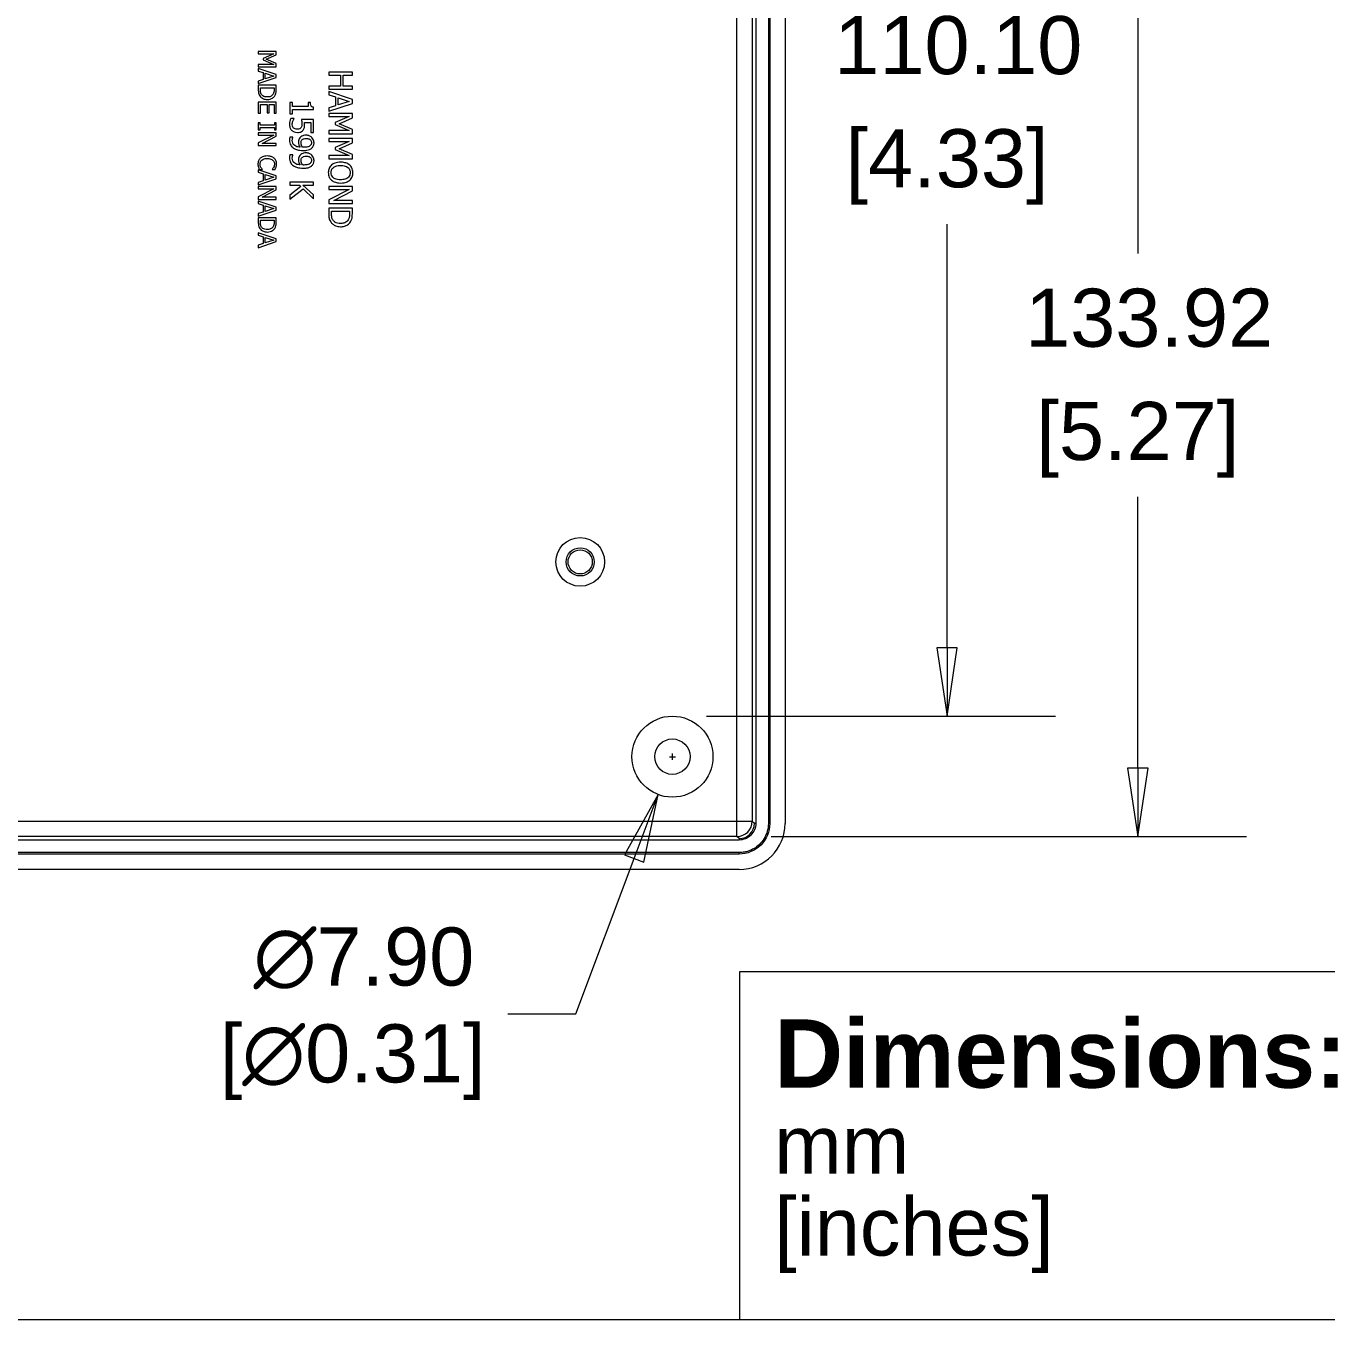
# Model space of a CAD drawing. Header units: millimetres. Extents: x 12 to 919, y 12 to 708.
# Drawn here: x 520.3 to 647.3, y 21.2 to 147.4 of the extents above; entities that cross this region are included whole.
import ezdxf

# ---------------------------------------------------------------- set-up
doc = ezdxf.new("R2010")
doc.units = ezdxf.units.MM
doc.header["$LTSCALE"] = 3.333333
for name, color, linetype, lineweight in [('Dimension (ANSI)', 7, 'Continuous', 9), ('Sketch Geometry (ANSI)', 7, 'Continuous', 9), ('Symbol (ANSI)', 7, 'Continuous', 9), ('Visible (ANSI)', 7, 'Continuous', 9), ('Visible Narrow (ANSI)', 7, 'Continuous', 9)]:
    doc.layers.add(name, color=color, linetype=linetype, lineweight=lineweight)
doc.styles.add('Note Text (ANSI)', font='arial.ttf')
doc.styles.add('Text Style20', font='arial.ttf')
doc.dimstyles.new('Default - mm_inch (ANSI)', dxfattribs={"dimscale": 3.333333, "dimtxt": 1.7, "dimasz": 2, "dimexe": 3.175, "dimexo": 1, "dimgap": 0.8, "dimtad": 0, "dimtih": 1, "dimtoh": 1, "dimrnd": 1e-08, "dimzin": 4, "dimdsep": 46, "dimtxsty": 'Note Text (ANSI)', "dimblk": 'Filled-1', "dimcen": 0.09, "dimdle": 10, "dimclrd": 256, "dimclre": 256, "dimclrt": 256, "dimadec": 1, "dimazin": 0, "dimtfac": 1.176471, "dimtofl": 0, "dimtmove": 0, "dimatfit": 3, "dimfxl": 0, "dimtolj": 1, "dimtzin": 0, "dimlwd": -1, "dimlwe": -1, "dimarcsym": 0})

# ---------------------------------------------------------------- blocks, each defined once
blk = doc.blocks.new('Title Blocks HAMMOND')
at = {"layer": 'Sketch Geometry (ANSI)'}
for p, q in [((173.942, 9.64), (173.942, 19.837)), ((173.942, 19.837), (193.212, 19.837)), ((193.212, 9.64), (173.942, 9.64))]:
    blk.add_line(p, q, dxfattribs=at)
at = {"layer": 'Symbol (ANSI)', "insert": (174.947, 14.723), "char_height": 1.7, "width": 30.72329, "attachment_point": 4, "line_spacing_factor": 0.845197, "style": 'Note Text (ANSI)'}
blk.add_mtext('{\\fArial|b1|i0|c0|p34;\\H1.17647x;Dimensions:\\fArial|b0|i0|c0|p34;\\H0.85x;\\Pmm\\H1.23561x; \\H0.80932x;\\P[inches]\\H1.1281x; }', dxfattribs=at)
at = {"layer": 'Symbol (ANSI)', "style": 'Text Style20'}
blk.add_attdef('<TITLE>_001', (231.526, 16.349), '', height=5, dxfattribs=at)
blk = doc.blocks.new('Borders Default Border')
at = {"layer": 'Sketch Geometry (ANSI)', "flags": 128}
blk.add_lwpolyline([(6.35, 6.35), (6.35, 209.55), (273.05, 209.55), (273.05, 6.35), (6.35, 6.35)], dxfattribs=at)
blk = doc.blocks.new('Filled-1')
at = {"color": 0}
for p, q in [((0, 0), (-1, 0.15)), ((-1, 0.15), (-1, -0.15)), ((-1, 0), (0, 0)), ((-1, -0.15), (0, 0))]:
    blk.add_line(p, q, dxfattribs=at)
at = {"color": 0, "flags": 128}
blk.add_lwpolyline([(-1, -0.15), (0, 0), (-1, 0.15), (-1, -0.15)], dxfattribs=at)
at = {"color": 0}
blk.add_solid([(-1, -0.15), (0, 0), (-1, 0.15), (-1, -0.15)], dxfattribs=at)
blk = doc.blocks.new('*D34')
at = {"layer": 'Defpoints', "color": 0, "transparency": 16777216}
for p in [(589.91, 202.25), (589.7, 68.32), (628.82, 68.32)]:
    blk.add_point(p, dxfattribs=at)
at = {"layer": 'Dimension (ANSI)', "transparency": 16777216}
for p, q in [((593.24, 202.25), (639.41, 202.25)), ((628.82, 195.58), (628.82, 125.19)), ((628.82, 74.99), (628.82, 101.47)), ((593.03, 68.32), (639.41, 68.32))]:
    blk.add_line(p, q, dxfattribs=at)
at = {"layer": 'Dimension (ANSI)', "transparency": 16777216, "xscale": 6.666666666666667, "yscale": 6.666666666666667, "zscale": 6.666666666666667}
for p, rotation in [((628.82, 202.25), 90), ((628.82, 68.32), 270)]:
    blk.add_blockref('Filled-1', p, dxfattribs=dict(at, rotation=rotation))
at = {"layer": 'Dimension (ANSI)', "transparency": 16777216, "attachment_point": 5, "style": 'Note Text (ANSI)'}
for s, insert, char_height in [('\\A1; 133.92', (628.82, 118.89), 5.6667), ('\\A1;[5.27]', (628.82, 107.03), 5.667)]:
    blk.add_mtext(s, dxfattribs=dict(at, insert=insert, char_height=char_height))
blk = doc.blocks.new('*D36')
at = {"layer": 'Defpoints', "color": 0, "transparency": 16777216}
for p in [(583.41, 190.16), (583.41, 80.06), (610.2, 80.06)]:
    blk.add_point(p, dxfattribs=at)
at = {"layer": 'Dimension (ANSI)', "transparency": 16777216}
for p, q in [((586.74, 190.16), (620.78, 190.16)), ((610.2, 183.5), (610.2, 151.78)), ((610.2, 86.73), (610.2, 128.07)), ((586.74, 80.06), (620.78, 80.06))]:
    blk.add_line(p, q, dxfattribs=at)
at = {"layer": 'Dimension (ANSI)', "transparency": 16777216, "xscale": 6.666666666666667, "yscale": 6.666666666666667, "zscale": 6.666666666666667}
for p, rotation in [((610.2, 190.16), 90), ((610.2, 80.06), 270)]:
    blk.add_blockref('Filled-1', p, dxfattribs=dict(at, rotation=rotation))
at = {"layer": 'Dimension (ANSI)', "transparency": 16777216, "attachment_point": 5, "style": 'Note Text (ANSI)'}
for s, insert, char_height in [('\\A1; 110.10', (610.2, 145.48), 5.6667), ('\\A1;[4.33]', (610.2, 133.63), 5.667)]:
    blk.add_mtext(s, dxfattribs=dict(at, insert=insert, char_height=char_height))
blk = doc.blocks.new('*D40')
at = {"layer": 'Defpoints', "color": 0, "transparency": 16777216}
for p in [(584.8, 79.81), (582.02, 72.42)]:
    blk.add_point(p, dxfattribs=at)
at = {"layer": 'Dimension (ANSI)', "transparency": 16777216}
for p, q in [((583.41, 75.81), (583.41, 76.41)), ((583.11, 76.11), (583.71, 76.11)), ((574, 51.04), (579.68, 66.17)), ((567.34, 51.04), (574, 51.04))]:
    blk.add_line(p, q, dxfattribs=at)
at = {"layer": 'Dimension (ANSI)', "transparency": 16777216, "xscale": 6.666666666666667, "yscale": 6.666666666666667, "zscale": 6.666666666666667, "rotation": 69.44267027324868}
blk.add_blockref('Filled-1', (582.02, 72.42), dxfattribs=at)
at = {"layer": 'Dimension (ANSI)', "transparency": 16777216, "insert": (552.21, 51.04), "char_height": 5.667, "attachment_point": 5, "style": 'Note Text (ANSI)'}
blk.add_mtext('\\A1; ∅7.90\\P[∅0.31]', dxfattribs=at)

msp = doc.modelspace()

# ---------------------------------------------------------------- linework, layer by layer
at = {"layer": 'Visible (ANSI)'}
for p, q in [((591.5419, 200.6121), (591.5419, 69.6152)), ((592.7695, 200.6183), (592.7695, 69.609)), ((592.9057, 200.6183), (592.9057, 69.609)), ((594.4088, 200.6183), (594.4088, 69.609)), ((544.7514, 144.8963), (543.0014, 144.8963)), ((543.0014, 144.8963), (543.0014, 144.6793)), ((544.7514, 144.5786), (544.7514, 144.8963)), ((543.0014, 144.6793), (544.5089, 144.6793)), ((544.5089, 143.6285), (543.0014, 143.6285)), ((543.0014, 143.6285), (543.0014, 143.3959)), ((544.5089, 144.6793), (543.4836, 144.2269)), ((543.4836, 144.2269), (543.4836, 144.0851)), ((543.4836, 144.0851), (544.5089, 143.6285)), ((543.7771, 144.1418), (544.7514, 144.5786)), ((544.7514, 143.7192), (543.7771, 144.1418)), ((544.7514, 143.3959), (544.7514, 143.7192)), ((543.0014, 143.3959), (544.7514, 143.3959)), ((544.7514, 142.64), (543.0014, 143.23)), ((543.0014, 143.23), (543.0014, 142.9945)), ((543.0014, 142.9945), (543.4906, 142.8357)), ((543.0014, 141.7636), (544.7514, 142.3535)), ((543.4906, 142.1678), (543.0014, 142.0089)), ((543.4906, 142.8357), (543.4906, 142.1678)), ((543.6892, 142.2316), (543.6892, 142.7719)), ((543.6892, 142.7719), (544.5131, 142.5024)), ((544.5131, 142.5024), (543.6892, 142.2316)), ((544.7514, 142.3535), (544.7514, 142.64)), ((552.1818, 142.8797), (549.8818, 142.8797)), ((549.8818, 142.8797), (549.8818, 142.574)), ((549.8818, 142.574), (551.0076, 142.574)), ((551.0076, 142.574), (551.0076, 141.5153)), ((551.2797, 141.5153), (551.2797, 142.574)), ((551.2797, 142.574), (552.1818, 142.574)), ((552.1818, 142.574), (552.1818, 142.8797)), ((543.0014, 142.0089), (543.0014, 141.7636)), ((544.7514, 141.5977), (543.0014, 141.5977)), ((543.0014, 141.5977), (543.0014, 141.1949)), ((543.2028, 141.1878), (543.2028, 141.3651)), ((543.2028, 141.3651), (544.55, 141.3651)), ((544.55, 141.3651), (544.55, 141.1878)), ((544.7514, 141.1992), (544.7514, 141.5977)), ((551.0076, 141.5153), (549.8818, 141.5153)), ((549.8818, 141.5153), (549.8818, 141.2097)), ((549.8818, 141.2097), (552.1818, 141.2097)), ((552.1818, 140.2162), (549.8818, 140.9916)), ((549.8818, 140.9916), (549.8818, 140.6822)), ((552.1818, 141.5153), (551.2797, 141.5153)), ((552.1818, 141.2097), (552.1818, 141.5153)), ((544.7514, 139.9654), (543.0014, 139.9654)), ((543.0014, 139.9654), (543.0014, 138.8706)), ((543.2084, 138.8706), (543.2084, 139.7328)), ((543.2084, 139.7328), (543.8579, 139.7328)), ((543.8579, 139.7328), (543.8579, 138.9287)), ((544.065, 138.9287), (544.065, 139.7328)), ((544.065, 139.7328), (544.5443, 139.7328)), ((544.5443, 139.7328), (544.5443, 138.8706)), ((544.7514, 138.8706), (544.7514, 139.9654)), ((546.3298, 139.9376), (546.095, 139.9376)), ((546.095, 139.9376), (546.095, 138.8155)), ((546.3298, 139.5201), (546.3298, 139.9376)), ((548.0818, 139.9376), (547.8712, 139.9376)), ((547.8712, 139.9376), (547.8712, 139.5201)), ((549.8818, 140.6822), (550.5249, 140.4734)), ((549.8818, 139.0644), (552.1818, 139.8397)), ((550.5249, 140.4734), (550.5249, 139.5956)), ((550.7858, 139.6794), (550.7858, 140.3896)), ((550.7858, 140.3896), (551.8687, 140.0354)), ((551.8687, 140.0354), (550.7858, 139.6794)), ((552.1818, 139.8397), (552.1818, 140.2162)), ((543.0014, 138.8706), (543.2084, 138.8706)), ((543.8579, 138.9287), (544.065, 138.9287)), ((544.5443, 138.8706), (544.7514, 138.8706)), ((546.095, 138.8155), (546.3298, 138.8155)), ((546.5031, 138.3682), (546.177, 138.3682)), ((547.8712, 139.5201), (546.3298, 139.5201)), ((546.3298, 138.8155), (546.3298, 139.2237)), ((546.3298, 139.2237), (548.4024, 139.2237)), ((546.5031, 138.3458), (546.5031, 138.3682)), ((548.4024, 139.2237), (548.4024, 139.4623)), ((550.5249, 139.5956), (549.8818, 139.3868)), ((549.8818, 139.3868), (549.8818, 139.0644)), ((552.1818, 138.8463), (549.8818, 138.8463)), ((549.8818, 138.8463), (549.8818, 138.5611)), ((549.8818, 138.5611), (551.8631, 138.5611)), ((551.8631, 138.5611), (550.5156, 137.9665)), ((550.9014, 137.8547), (552.1818, 138.4288)), ((552.1818, 138.4288), (552.1818, 138.8463)), ((543.1801, 137.9317), (543.0014, 137.9317)), ((543.0014, 137.9317), (543.0014, 137.2539)), ((543.0014, 137.2539), (543.1801, 137.2539)), ((543.1801, 137.7091), (543.1801, 137.9317)), ((544.5727, 137.7091), (543.1801, 137.7091)), ((543.1801, 137.2539), (543.1801, 137.4765)), ((543.1801, 137.4765), (544.5727, 137.4765)), ((544.7514, 137.9317), (544.5727, 137.9317)), ((544.5727, 137.9317), (544.5727, 137.7091)), ((544.5727, 137.4765), (544.5727, 137.2539)), ((544.5727, 137.2539), (544.7514, 137.2539)), ((544.7514, 137.2539), (544.7514, 137.9317)), ((548.395, 138.2732), (547.2095, 138.2732)), ((547.5115, 137.9768), (548.1247, 137.9768)), ((548.1247, 137.9768), (548.1247, 137.0113)), ((548.395, 137.0113), (548.395, 138.2732)), ((551.8631, 137.18), (549.8818, 137.18)), ((549.8818, 137.18), (549.8818, 136.8743)), ((550.5156, 137.9665), (550.5156, 137.7802)), ((550.5156, 137.7802), (551.8631, 137.18)), ((552.1818, 137.2993), (550.9014, 137.8547)), ((552.1818, 136.8743), (552.1818, 137.2993)), ((544.7514, 136.966), (543.0014, 136.966)), ((543.0014, 136.966), (543.0014, 136.749)), ((544.5103, 136.749), (543.0014, 135.9747)), ((543.0014, 136.749), (544.5103, 136.749)), ((543.0014, 135.9747), (543.0014, 135.7138)), ((543.3659, 135.9307), (544.7514, 136.6356)), ((544.7514, 135.9307), (543.3659, 135.9307)), ((544.7514, 136.6356), (544.7514, 136.966)), ((544.7514, 135.7138), (544.7514, 135.9307)), ((546.3783, 136.5304), (546.0819, 136.5304)), ((546.3783, 136.5155), (546.3783, 136.5304)), ((548.1247, 137.0113), (548.395, 137.0113)), ((549.8818, 136.8743), (552.1818, 136.8743)), ((552.1818, 136.4084), (549.8818, 136.4084)), ((549.8818, 136.4084), (549.8818, 136.1232)), ((549.8818, 136.1232), (551.8631, 136.1232)), ((551.8631, 136.1232), (550.5156, 135.5286)), ((550.9014, 135.4168), (552.1818, 135.9909)), ((552.1818, 135.9909), (552.1818, 136.4084)), ((543.0014, 135.7138), (544.7514, 135.7138)), ((546.3783, 134.8045), (546.0819, 134.8045)), ((546.3783, 134.7896), (546.3783, 134.8045)), ((551.8631, 134.7421), (549.8818, 134.7421)), ((549.8818, 134.7421), (549.8818, 134.4364)), ((550.5156, 135.5286), (550.5156, 135.3422)), ((550.5156, 135.3422), (551.8631, 134.7421)), ((552.1818, 134.8614), (550.9014, 135.4168)), ((552.1818, 134.4364), (552.1818, 134.8614)), ((544.7514, 132.7612), (543.0014, 133.3511)), ((543.0014, 133.3511), (543.0014, 133.1157)), ((543.1205, 133.3795), (543.3985, 133.3795)), ((543.3985, 133.3795), (543.3985, 133.3965)), ((544.3543, 133.3979), (544.3543, 133.3795)), ((544.3543, 133.3795), (544.6351, 133.3795)), ((549.8818, 134.4364), (552.1818, 134.4364)), ((543.0014, 133.1157), (543.4906, 132.9569)), ((543.0014, 131.8847), (544.7514, 132.4747)), ((543.4906, 132.2889), (543.0014, 132.1301)), ((543.0014, 132.1301), (543.0014, 131.8847)), ((543.4906, 132.9569), (543.4906, 132.2889)), ((543.6892, 132.3527), (543.6892, 132.893)), ((543.6892, 132.893), (544.5131, 132.6236)), ((544.5131, 132.6236), (543.6892, 132.3527)), ((544.7514, 132.4747), (544.7514, 132.7612)), ((548.395, 132.1616), (546.095, 132.1616)), ((546.095, 132.1616), (546.095, 131.8559)), ((548.395, 131.8559), (548.395, 132.1616)), ((544.7514, 131.7188), (543.0014, 131.7188)), ((543.0014, 131.7188), (543.0014, 131.5018)), ((544.5103, 131.5018), (543.0014, 130.7275)), ((543.0014, 131.5018), (544.5103, 131.5018)), ((543.3659, 130.6836), (544.7514, 131.3884)), ((544.7514, 131.3884), (544.7514, 131.7188)), ((546.095, 131.8559), (547.0138, 131.8559)), ((547.1648, 131.7217), (546.095, 130.8811)), ((546.095, 130.4841), (547.368, 131.4924)), ((546.095, 130.8811), (546.095, 130.4841)), ((547.0138, 131.8559), (547.1648, 131.7217)), ((548.395, 130.9128), (547.3381, 131.8559)), ((547.3381, 131.8559), (548.395, 131.8559)), ((547.368, 131.4924), (548.395, 130.54)), ((548.395, 130.54), (548.395, 130.9128)), ((552.1818, 131.7319), (549.8818, 131.7319)), ((549.8818, 131.7319), (549.8818, 131.4468)), ((551.865, 131.4468), (549.8818, 130.4291)), ((549.8818, 131.4468), (551.865, 131.4468)), ((550.3609, 130.3713), (552.1818, 131.2977)), ((552.1818, 131.2977), (552.1818, 131.7319)), ((543.0014, 130.7275), (543.0014, 130.4666)), ((543.0014, 130.4666), (544.7514, 130.4666)), ((544.7514, 129.7107), (543.0014, 130.3007)), ((543.0014, 130.3007), (543.0014, 130.0653)), ((543.0014, 130.0653), (543.4906, 129.9064)), ((544.7514, 130.6836), (543.3659, 130.6836)), ((543.4906, 129.9064), (543.4906, 129.2385)), ((543.6892, 129.3023), (543.6892, 129.8426)), ((543.6892, 129.8426), (544.5131, 129.5732)), ((544.5131, 129.5732), (543.6892, 129.3023)), ((544.7514, 130.4666), (544.7514, 130.6836)), ((544.7514, 129.4242), (544.7514, 129.7107)), ((549.8818, 130.4291), (549.8818, 130.0862)), ((549.8818, 130.0862), (552.1818, 130.0862)), ((552.1818, 129.6202), (549.8818, 129.6202)), ((549.8818, 129.6202), (549.8818, 129.0909)), ((552.1818, 130.3713), (550.3609, 130.3713)), ((552.1818, 130.0862), (552.1818, 130.3713)), ((552.1818, 129.0965), (552.1818, 129.6202)), ((543.0014, 128.8343), (544.7514, 129.4242)), ((543.4906, 129.2385), (543.0014, 129.0796)), ((543.0014, 129.0796), (543.0014, 128.8343)), ((544.7514, 128.6684), (543.0014, 128.6684)), ((543.0014, 128.6684), (543.0014, 128.2656)), ((543.2028, 128.2585), (543.2028, 128.4358)), ((543.2028, 128.4358), (544.55, 128.4358)), ((544.55, 128.4358), (544.55, 128.2585)), ((544.7514, 128.2699), (544.7514, 128.6684)), ((550.1465, 129.0815), (550.1465, 129.3145)), ((550.1465, 129.3145), (551.9172, 129.3145)), ((551.9172, 129.3145), (551.9172, 129.0815)), ((544.7514, 126.6347), (543.0014, 127.2247)), ((543.0014, 127.2247), (543.0014, 126.9893)), ((543.0014, 126.9893), (543.4906, 126.8304)), ((543.0014, 125.7583), (544.7514, 126.3483)), ((543.4906, 126.1625), (543.0014, 126.0037)), ((543.0014, 126.0037), (543.0014, 125.7583)), ((543.4906, 126.8304), (543.4906, 126.1625)), ((543.6892, 126.2263), (543.6892, 126.7666)), ((543.6892, 126.7666), (544.5131, 126.4972)), ((544.5131, 126.4972), (543.6892, 126.2263)), ((544.7514, 126.3483), (544.7514, 126.6347)), ((589.9072, 67.9805), (378.9103, 67.9805)), ((589.9134, 66.753), (378.9041, 66.753)), ((589.9134, 66.6167), (378.9041, 66.6167)), ((589.9134, 65.1137), (378.9041, 65.1137))]:
    msp.add_line(p, q, dxfattribs=at)
for centre, radius in [((574.4088, 95.1137), 2.375), ((574.4088, 95.1137), 1.375), ((574.4088, 95.1137), 1.181), ((583.4088, 76.1137), 3.95), ((583.4088, 76.1137), 1.727)]:
    msp.add_circle(centre, radius, dxfattribs=at)
for major_axis in [(1.0628, -1.0628), (3.1885, -3.1885)]:
    msp.add_ellipse((589.9041, 69.6183), major_axis=major_axis, ratio=0.99794431, start_param=5.49881604, end_param=7.06755457, dxfattribs=at)
for points, knots in [([(543.0014, 141.1949), (543.0014, 141.0843), (543.0071, 140.9544), (543.0399, 140.7961), (543.0644, 140.6984), (543.1418, 140.5752)], [-0.140420463, -0.140420463, -0.140420463, -0.140420463, -0.043641477, -0.043641477, 0, 0, 0, 0]), ([(543.3191, 140.7042), (543.2969, 140.7358), (543.2781, 140.7693), (543.2414, 140.8546), (543.2318, 140.8965), (543.209, 141.0039), (543.2028, 141.0984), (543.2028, 141.1878)], [-0.0371561164, -0.0371561164, -0.0371561164, -0.0371561164, -0.0328662099, -0.0328662099, -0.0268314436, -0.0268314436, 0, 0, 0, 0]), ([(544.55, 141.1878), (544.55, 141.048), (544.5353, 140.968), (544.5086, 140.8543), (544.4819, 140.7878), (544.4451, 140.7255)], [-0.0350391042, -0.0350391042, -0.0350391042, -0.0350391042, -0.0217245649, -0.0217245649, 0, 0, 0, 0]), ([(544.6124, 140.5723), (544.6601, 140.645), (544.6925, 140.728), (544.7262, 140.8565), (544.7514, 140.9636), (544.7514, 141.1992)], [-0.204186323, -0.204186323, -0.204186323, -0.204186323, -0.070666436, -0.070666436, 0, 0, 0, 0]), ([(543.1418, 140.5752), (543.1836, 140.5119), (543.2345, 140.4569), (543.3605, 140.3562), (543.4334, 140.3161), (543.62, 140.2389), (543.746, 140.2178), (543.875, 140.2178)], [-0.0800302524, -0.0800302524, -0.0800302524, -0.0800302524, -0.0605966049, -0.0605966049, -0.0386768532, -0.0386768532, 0, 0, 0, 0]), ([(543.8778, 140.4603), (543.7993, 140.4603), (543.7181, 140.4671), (543.5917, 140.4983), (543.5265, 140.52), (543.4046, 140.6002), (543.3572, 140.6476), (543.3191, 140.7042)], [-0.0791866264, -0.0791866264, -0.0791866264, -0.0791866264, -0.0437711121, -0.0437711121, -0.0204949765, -0.0204949765, 0, 0, 0, 0]), ([(543.875, 140.2178), (543.9728, 140.2178), (544.0714, 140.228), (544.2718, 140.2829), (544.347, 140.3243), (544.4863, 140.4173), (544.5563, 140.4879), (544.6124, 140.5723)], [-0.0678690716, -0.0678690716, -0.0678690716, -0.0678690716, -0.050238519, -0.050238519, -0.0304237978, -0.0304237978, 0, 0, 0, 0]), ([(544.4451, 140.7255), (544.4161, 140.6782), (544.3806, 140.6363), (544.2949, 140.5644), (544.2463, 140.5362), (544.0948, 140.4745), (543.9849, 140.4603), (543.8778, 140.4603)], [-0.0656171611, -0.0656171611, -0.0656171611, -0.0656171611, -0.0490209569, -0.0490209569, -0.0321436786, -0.0321436786, 0, 0, 0, 0]), ([(548.4024, 139.4623), (548.3713, 139.4648), (548.3399, 139.4695), (548.2837, 139.4846), (548.2583, 139.4942), (548.2093, 139.5215), (548.1867, 139.5395), (548.1573, 139.5749), (548.1362, 139.6035), (548.0904, 139.7387), (548.0818, 139.8393), (548.0818, 139.9376)], [-0.151739352, -0.151739352, -0.151739352, -0.151739352, -0.115109174, -0.115109174, -0.083492622, -0.083492622, -0.04922662, -0.04922662, -0.029479988, -0.029479988, 0, 0, 0, 0]), ([(546.177, 138.3682), (546.1342, 138.2813), (546.1042, 138.1849), (546.0693, 138.0308), (546.0465, 137.9162), (546.0465, 137.7662)], [-0.116164895, -0.116164895, -0.116164895, -0.116164895, -0.045016689, -0.045016689, 0, 0, 0, 0]), ([(546.0465, 137.7662), (546.0465, 137.7013), (546.0525, 137.6365), (546.0753, 137.5314), (546.0917, 137.4718), (546.162, 137.3269), (546.2102, 137.2589), (546.272, 137.2014)], [-0.0832202306, -0.0832202306, -0.0832202306, -0.0832202306, -0.0483117669, -0.0483117669, -0.0253176385, -0.0253176385, 0, 0, 0, 0]), ([(546.272, 137.2014), (546.3437, 137.1349), (546.4265, 137.0857), (546.5794, 137.0284), (546.6814, 136.9983), (546.8256, 136.9983)], [-0.107792226, -0.107792226, -0.107792226, -0.107792226, -0.043260055, -0.043260055, 0, 0, 0, 0]), ([(546.313, 137.7606), (546.313, 137.8174), (546.3178, 137.8758), (546.344, 137.9876), (546.3611, 138.0432), (546.3801, 138.098)], [-0.0344379239, -0.0344379239, -0.0344379239, -0.0344379239, -0.0173973892, -0.0173973892, 0, 0, 0, 0]), ([(546.4528, 137.4288), (546.4291, 137.4495), (546.408, 137.4725), (546.3721, 137.5236), (546.3577, 137.5508), (546.3349, 137.6104), (546.313, 137.6731), (546.313, 137.7606)], [-0.0762672023, -0.0762672023, -0.0762672023, -0.0762672023, -0.0510822908, -0.0510822908, -0.0262354569, -0.0262354569, 0, 0, 0, 0]), ([(546.3801, 138.098), (546.3986, 138.1475), (546.4196, 138.1971), (546.4528, 138.2626), (546.4775, 138.311), (546.5031, 138.3458)], [-0.0463949989, -0.0463949989, -0.0463949989, -0.0463949989, -0.0129842337, -0.0129842337, 0, 0, 0, 0]), ([(546.8275, 137.3114), (546.7157, 137.3114), (546.6471, 137.3298), (546.5518, 137.3617), (546.4992, 137.3899), (546.4528, 137.4288)], [-0.0301405375, -0.0301405375, -0.0301405375, -0.0301405375, -0.0181616405, -0.0181616405, 0, 0, 0, 0]), ([(546.8256, 136.9983), (546.8986, 136.9983), (546.9746, 137.0039), (547.0972, 137.0315), (547.1526, 137.0499), (547.2785, 137.1234), (547.3347, 137.1736), (547.381, 137.235)], [-0.0724738662, -0.0724738662, -0.0724738662, -0.0724738662, -0.0437422203, -0.0437422203, -0.0230563085, -0.0230563085, 0, 0, 0, 0]), ([(547.1592, 137.4419), (547.1415, 137.4204), (547.1215, 137.4014), (547.0689, 137.3628), (547.0413, 137.3501), (546.9675, 137.3196), (546.8977, 137.3114), (546.8275, 137.3114)], [-0.0312730848, -0.0312730848, -0.0312730848, -0.0312730848, -0.0269244462, -0.0269244462, -0.0210791845, -0.0210791845, 0, 0, 0, 0]), ([(547.2655, 137.8184), (547.2655, 137.7246), (547.2539, 137.6294), (547.2105, 137.5134), (547.1887, 137.4752), (547.1592, 137.4419)], [-0.0371553126, -0.0371553126, -0.0371553126, -0.0371553126, -0.0133393831, -0.0133393831, 0, 0, 0, 0]), ([(547.2095, 138.2732), (547.2232, 138.2108), (547.2362, 138.1333), (547.2511, 138.0375), (547.2655, 137.9438), (547.2655, 137.8184)], [-0.107923881, -0.107923881, -0.107923881, -0.107923881, -0.037632019, -0.037632019, 0, 0, 0, 0]), ([(547.381, 137.235), (547.4085, 137.2708), (547.4327, 137.3089), (547.4713, 137.3876), (547.4858, 137.4274), (547.5052, 137.5091), (547.5245, 137.5991), (547.5245, 137.768)], [-0.158346993, -0.158346993, -0.158346993, -0.158346993, -0.102981093, -0.102981093, -0.050694669, -0.050694669, 0, 0, 0, 0]), ([(547.5245, 137.768), (547.5245, 137.8006), (547.5234, 137.8343), (547.5209, 137.8826), (547.5188, 137.9223), (547.5115, 137.9768)], [-0.0505148892, -0.0505148892, -0.0505148892, -0.0505148892, -0.0164994907, -0.0164994907, 0, 0, 0, 0]), ([(546.0819, 136.5304), (546.0688, 136.4884), (546.0608, 136.4448), (546.0555, 136.3879), (546.0502, 136.334), (546.0502, 136.2695)], [-0.0844710471, -0.0844710471, -0.0844710471, -0.0844710471, -0.0193365105, -0.0193365105, 0, 0, 0, 0]), ([(546.0502, 136.2695), (546.0502, 136.1744), (546.0588, 136.0777), (546.1012, 135.903), (546.1308, 135.8293), (546.2368, 135.6521), (546.3194, 135.5648), (546.4174, 135.4923)], [-0.0904680961, -0.0904680961, -0.0904680961, -0.0904680961, -0.0619426085, -0.0619426085, -0.0365869311, -0.0365869311, 0, 0, 0, 0]), ([(546.3168, 136.2285), (546.3168, 136.3111), (546.3315, 136.3812), (546.355, 136.463), (546.3654, 136.4931), (546.3783, 136.5155)], [-0.021857041, -0.021857041, -0.021857041, -0.021857041, -0.0077492446, -0.0077492446, 0, 0, 0, 0]), ([(547.0847, 135.5575), (546.9459, 135.5666), (546.8023, 135.5929), (546.5803, 135.6965), (546.5205, 135.7475), (546.4318, 135.8365), (546.3917, 135.897), (546.33, 136.0491), (546.3168, 136.1386), (546.3168, 136.2285)], [-0.0850496768, -0.0850496768, -0.0850496768, -0.0850496768, -0.0646650714, -0.0646650714, -0.0492011857, -0.0492011857, -0.0269850869, -0.0269850869, 0, 0, 0, 0]), ([(547.0604, 136.4801), (547.0125, 136.4165), (546.9728, 136.3456), (546.9441, 136.2376), (546.9244, 136.1605), (546.9244, 136.0365)], [-0.129548423, -0.129548423, -0.129548423, -0.129548423, -0.037181017, -0.037181017, 0, 0, 0, 0]), ([(546.9244, 136.0365), (546.9244, 135.9534), (546.9357, 135.8711), (546.9816, 135.7368), (547.0152, 135.6594), (547.0847, 135.5575)], [-0.0893838278, -0.0893838278, -0.0893838278, -0.0893838278, -0.036984057, -0.036984057, 0, 0, 0, 0]), ([(547.6475, 136.7299), (547.5724, 136.7299), (547.4959, 136.7234), (547.3741, 136.6954), (547.3092, 136.6758), (547.17, 136.5967), (547.11, 136.5443), (547.0604, 136.4801)], [-0.0838559167, -0.0838559167, -0.0838559167, -0.0838559167, -0.048044511, -0.048044511, -0.024343383, -0.024343383, 0, 0, 0, 0]), ([(547.1797, 135.9676), (547.1797, 136.0423), (547.1888, 136.107), (547.2134, 136.1906), (547.2331, 136.2273), (547.2599, 136.2602)], [-0.026166662, -0.026166662, -0.026166662, -0.026166662, -0.012720329, -0.012720329, 0, 0, 0, 0]), ([(547.3065, 135.5556), (547.2568, 135.6293), (547.2296, 135.7043), (547.1934, 135.8237), (547.1797, 135.8958), (547.1797, 135.9676)], [-0.03747485, -0.03747485, -0.03747485, -0.03747485, -0.0215325138, -0.0215325138, 0, 0, 0, 0]), ([(547.2599, 136.2602), (547.2816, 136.2868), (547.3061, 136.3106), (547.3683, 136.3566), (547.3997, 136.371), (547.4913, 136.4073), (547.5757, 136.4168), (547.6606, 136.4168)], [-0.0393811058, -0.0393811058, -0.0393811058, -0.0393811058, -0.0332029148, -0.0332029148, -0.025456179, -0.025456179, 0, 0, 0, 0]), ([(548.2253, 136.5137), (548.1518, 136.5834), (548.0662, 136.6351), (547.9153, 136.6943), (547.808, 136.7299), (547.6475, 136.7299)], [-0.128348738, -0.128348738, -0.128348738, -0.128348738, -0.048132763, -0.048132763, 0, 0, 0, 0]), ([(547.6606, 136.4168), (547.7139, 136.4168), (547.7682, 136.4131), (547.8661, 136.3958), (547.911, 136.3835), (548.0149, 136.3383), (548.0553, 136.3055), (548.117, 136.2429), (548.1427, 136.2046), (548.1814, 136.1102), (548.1899, 136.0561), (548.1899, 136.0011)], [-0.0608987995, -0.0608987995, -0.0608987995, -0.0608987995, -0.0511930641, -0.0511930641, -0.0428198811, -0.0428198811, -0.0305936176, -0.0305936176, -0.0164829377, -0.0164829377, 0, 0, 0, 0]), ([(548.1899, 136.0011), (548.1899, 135.9711), (548.1871, 135.9413), (548.1763, 135.8899), (548.1682, 135.8601), (548.1314, 135.7854), (548.0968, 135.7458), (548.0595, 135.7122)], [-0.038103798, -0.038103798, -0.038103798, -0.038103798, -0.0249560818, -0.0249560818, -0.0150563322, -0.0150563322, 0, 0, 0, 0]), ([(548.4416, 135.9992), (548.4416, 136.0534), (548.4353, 136.1068), (548.4085, 136.2231), (548.387, 136.2776), (548.3328, 136.3916), (548.2857, 136.4577), (548.2253, 136.5137)], [-0.0488515392, -0.0488515392, -0.0488515392, -0.0488515392, -0.0378993204, -0.0378993204, -0.0247039067, -0.0247039067, 0, 0, 0, 0]), ([(548.2347, 135.4886), (548.2679, 135.5199), (548.2975, 135.5543), (548.3494, 135.6297), (548.3709, 135.6699), (548.4119, 135.769), (548.4416, 135.8626), (548.4416, 135.9992)], [-0.102042058, -0.102042058, -0.102042058, -0.102042058, -0.071563041, -0.071563041, -0.041007929, -0.041007929, 0, 0, 0, 0]), ([(543.875, 134.7069), (543.6866, 134.7069), (543.5417, 134.6757), (543.3417, 134.5932), (543.2654, 134.5476), (543.1999, 134.4871)], [-0.064923738, -0.064923738, -0.064923738, -0.064923738, -0.0267558914, -0.0267558914, 0, 0, 0, 0]), ([(544.5415, 134.4885), (544.4583, 134.5618), (544.3627, 134.6148), (544.1944, 134.6727), (544.0733, 134.7069), (543.875, 134.7069)], [-0.15784042, -0.15784042, -0.15784042, -0.15784042, -0.0595114, -0.0595114, 0, 0, 0, 0]), ([(546.0819, 134.8045), (546.0688, 134.7625), (546.0608, 134.7188), (546.0555, 134.662), (546.0502, 134.608), (546.0502, 134.5436)], [-0.0844710471, -0.0844710471, -0.0844710471, -0.0844710471, -0.0193365105, -0.0193365105, 0, 0, 0, 0]), ([(546.3168, 134.5026), (546.3168, 134.5852), (546.3315, 134.6552), (546.355, 134.7371), (546.3654, 134.7672), (546.3783, 134.7896)], [-0.021857041, -0.021857041, -0.021857041, -0.021857041, -0.0077492446, -0.0077492446, 0, 0, 0, 0]), ([(546.4174, 135.4923), (546.5427, 135.4), (546.6916, 135.3411), (546.957, 135.2742), (547.1362, 135.2388), (547.3829, 135.2388)], [-0.171295472, -0.171295472, -0.171295472, -0.171295472, -0.074008603, -0.074008603, 0, 0, 0, 0]), ([(547.0604, 134.7542), (547.0125, 134.6906), (546.9728, 134.6197), (546.9441, 134.5116), (546.9244, 134.4345), (546.9244, 134.3106)], [-0.129548423, -0.129548423, -0.129548423, -0.129548423, -0.037181017, -0.037181017, 0, 0, 0, 0]), ([(547.6475, 135.0039), (547.5724, 135.0039), (547.4959, 134.9974), (547.3741, 134.9695), (547.3092, 134.9498), (547.17, 134.8707), (547.11, 134.8184), (547.0604, 134.7542)], [-0.0838559167, -0.0838559167, -0.0838559167, -0.0838559167, -0.048044511, -0.048044511, -0.024343383, -0.024343383, 0, 0, 0, 0]), ([(547.2599, 134.5343), (547.2816, 134.5608), (547.3061, 134.5847), (547.3683, 134.6307), (547.3997, 134.6451), (547.4913, 134.6813), (547.5757, 134.6908), (547.6606, 134.6908)], [-0.0393811058, -0.0393811058, -0.0393811058, -0.0393811058, -0.0332029148, -0.0332029148, -0.025456179, -0.025456179, 0, 0, 0, 0]), ([(547.4518, 135.5501), (547.4076, 135.5501), (547.3864, 135.551), (547.3487, 135.5528), (547.325, 135.5541), (547.3065, 135.5556)], [-0.0114928094, -0.0114928094, -0.0114928094, -0.0114928094, -0.0055760873, -0.0055760873, 0, 0, 0, 0]), ([(547.3829, 135.2388), (547.5001, 135.2388), (547.6232, 135.2456), (547.796, 135.2748), (547.8982, 135.2955), (548.0913, 135.3794), (548.1688, 135.4266), (548.2347, 135.4886)], [-0.136204274, -0.136204274, -0.136204274, -0.136204274, -0.063174403, -0.063174403, -0.027119263, -0.027119263, 0, 0, 0, 0]), ([(548.0595, 135.7122), (548.0308, 135.6849), (547.9976, 135.6626), (547.9071, 135.6151), (547.853, 135.599), (547.7205, 135.5604), (547.5847, 135.5501), (547.4518, 135.5501)], [-0.0520413845, -0.0520413845, -0.0520413845, -0.0520413845, -0.047326454, -0.047326454, -0.0398666018, -0.0398666018, 0, 0, 0, 0]), ([(548.2253, 134.7877), (548.1518, 134.8574), (548.0662, 134.9092), (547.9153, 134.9684), (547.808, 135.0039), (547.6475, 135.0039)], [-0.128348738, -0.128348738, -0.128348738, -0.128348738, -0.048132763, -0.048132763, 0, 0, 0, 0]), ([(547.6606, 134.6908), (547.7139, 134.6908), (547.7682, 134.6872), (547.8661, 134.6699), (547.911, 134.6576), (548.0149, 134.6123), (548.0553, 134.5796), (548.117, 134.517), (548.1427, 134.4787), (548.1814, 134.3843), (548.1899, 134.3301), (548.1899, 134.2752)], [-0.0608987995, -0.0608987995, -0.0608987995, -0.0608987995, -0.0511930641, -0.0511930641, -0.0428198811, -0.0428198811, -0.0305936176, -0.0305936176, -0.0164829377, -0.0164829377, 0, 0, 0, 0]), ([(548.4416, 134.2733), (548.4416, 134.3274), (548.4353, 134.3809), (548.4085, 134.4972), (548.387, 134.5516), (548.3328, 134.6657), (548.2857, 134.7317), (548.2253, 134.7877)], [-0.0488515392, -0.0488515392, -0.0488515392, -0.0488515392, -0.0378993204, -0.0378993204, -0.0247039067, -0.0247039067, 0, 0, 0, 0]), ([(543.1999, 134.4871), (543.1622, 134.4526), (543.1285, 134.4144), (543.0704, 134.3304), (543.0465, 134.2856), (542.9984, 134.1649), (542.9702, 134.0623), (542.9702, 133.924)], [-0.0951870731, -0.0951870731, -0.0951870731, -0.0951870731, -0.0683012149, -0.0683012149, -0.0414672717, -0.0414672717, 0, 0, 0, 0]), ([(542.9702, 133.924), (542.9702, 133.8651), (542.9732, 133.8038), (542.9924, 133.7058), (543.0058, 133.6585), (543.0212, 133.6121)], [-0.0299638823, -0.0299638823, -0.0299638823, -0.0299638823, -0.0146893475, -0.0146893475, 0, 0, 0, 0]), ([(543.0212, 133.6121), (543.0341, 133.571), (543.0499, 133.5274), (543.0864, 133.4524), (543.1036, 133.416), (543.1205, 133.3795)], [-0.0250073097, -0.0250073097, -0.0250073097, -0.0250073097, -0.0120844969, -0.0120844969, 0, 0, 0, 0]), ([(543.1716, 133.9212), (543.1716, 133.9614), (543.1759, 134.0011), (543.1958, 134.086), (543.2114, 134.1236), (543.2554, 134.2102), (543.2961, 134.2602), (543.346, 134.3027)], [-0.0371931828, -0.0371931828, -0.0371931828, -0.0371931828, -0.0291163679, -0.0291163679, -0.0196665315, -0.0196665315, 0, 0, 0, 0]), ([(543.2581, 133.5823), (543.2316, 133.6302), (543.2116, 133.6822), (543.1888, 133.7611), (543.1716, 133.8244), (543.1716, 133.9212)], [-0.0869249891, -0.0869249891, -0.0869249891, -0.0869249891, -0.0290357006, -0.0290357006, 0, 0, 0, 0]), ([(543.3985, 133.3965), (543.3766, 133.4184), (543.3524, 133.4471), (543.3225, 133.4843), (543.2942, 133.5198), (543.2581, 133.5823)], [-0.060347219, -0.060347219, -0.060347219, -0.060347219, -0.0216533454, -0.0216533454, 0, 0, 0, 0]), ([(543.346, 134.3027), (543.4102, 134.3567), (543.4856, 134.3946), (543.6107, 134.4363), (543.7074, 134.4644), (543.875, 134.4644)], [-0.137993045, -0.137993045, -0.137993045, -0.137993045, -0.050266633, -0.050266633, 0, 0, 0, 0]), ([(543.875, 134.4644), (543.9792, 134.4644), (544.103, 134.4526), (544.2891, 134.3844), (544.3508, 134.3522), (544.4039, 134.3084)], [-0.0594676052, -0.0594676052, -0.0594676052, -0.0594676052, -0.0206705543, -0.0206705543, 0, 0, 0, 0]), ([(544.5004, 133.595), (544.478, 133.5544), (544.4519, 133.5132), (544.4002, 133.4504), (544.3778, 133.4237), (544.3543, 133.3979)], [-0.0243938513, -0.0243938513, -0.0243938513, -0.0243938513, -0.0104597747, -0.0104597747, 0, 0, 0, 0]), ([(544.4039, 134.3084), (544.4349, 134.2819), (544.4628, 134.2524), (544.5106, 134.1875), (544.5301, 134.1529), (544.5714, 134.054), (544.584, 133.9888), (544.584, 133.9212)], [-0.0442877326, -0.0442877326, -0.0442877326, -0.0442877326, -0.0321653657, -0.0321653657, -0.0202911522, -0.0202911522, 0, 0, 0, 0]), ([(544.584, 133.9212), (544.584, 133.8607), (544.5779, 133.7984), (544.5523, 133.7123), (544.5349, 133.6575), (544.5004, 133.595)], [-0.0656941472, -0.0656941472, -0.0656941472, -0.0656941472, -0.0214134247, -0.0214134247, 0, 0, 0, 0]), ([(544.7826, 133.9198), (544.7826, 133.9815), (544.777, 134.043), (544.7521, 134.16), (544.734, 134.2142), (544.6682, 134.3518), (544.6121, 134.4256), (544.5415, 134.4885)], [-0.0643062878, -0.0643062878, -0.0643062878, -0.0643062878, -0.0457654216, -0.0457654216, -0.0283561933, -0.0283561933, 0, 0, 0, 0]), ([(544.6351, 133.3795), (544.6556, 133.4178), (544.6748, 133.4568), (544.7016, 133.5168), (544.72, 133.559), (544.7372, 133.6121)], [-0.0494598677, -0.0494598677, -0.0494598677, -0.0494598677, -0.016730755, -0.016730755, 0, 0, 0, 0]), ([(544.7372, 133.6121), (544.7513, 133.6585), (544.7619, 133.7067), (544.7739, 133.779), (544.7826, 133.8358), (544.7826, 133.9198)], [-0.07450811, -0.07450811, -0.07450811, -0.07450811, -0.0251837772, -0.0251837772, 0, 0, 0, 0]), ([(546.0502, 134.5436), (546.0502, 134.4485), (546.0588, 134.3517), (546.1012, 134.1771), (546.1308, 134.1034), (546.2368, 133.9262), (546.3194, 133.8389), (546.4174, 133.7663)], [-0.0904680961, -0.0904680961, -0.0904680961, -0.0904680961, -0.0619426085, -0.0619426085, -0.0365869311, -0.0365869311, 0, 0, 0, 0]), ([(547.0847, 133.8316), (546.9459, 133.8407), (546.8023, 133.867), (546.5803, 133.9706), (546.5205, 134.0216), (546.4318, 134.1106), (546.3917, 134.1711), (546.33, 134.3231), (546.3168, 134.4126), (546.3168, 134.5026)], [-0.0850496768, -0.0850496768, -0.0850496768, -0.0850496768, -0.0646650714, -0.0646650714, -0.0492011857, -0.0492011857, -0.0269850869, -0.0269850869, 0, 0, 0, 0]), ([(546.4174, 133.7663), (546.5427, 133.6741), (546.6916, 133.6151), (546.957, 133.5483), (547.1362, 133.5129), (547.3829, 133.5129)], [-0.171295472, -0.171295472, -0.171295472, -0.171295472, -0.074008603, -0.074008603, 0, 0, 0, 0]), ([(546.9244, 134.3106), (546.9244, 134.2274), (546.9357, 134.1451), (546.9816, 134.0109), (547.0152, 133.9334), (547.0847, 133.8316)], [-0.0893838278, -0.0893838278, -0.0893838278, -0.0893838278, -0.036984057, -0.036984057, 0, 0, 0, 0]), ([(547.1797, 134.2416), (547.1797, 134.3164), (547.1888, 134.381), (547.2134, 134.4647), (547.2331, 134.5013), (547.2599, 134.5343)], [-0.026166662, -0.026166662, -0.026166662, -0.026166662, -0.012720329, -0.012720329, 0, 0, 0, 0]), ([(547.3065, 133.8297), (547.2568, 133.9033), (547.2296, 133.9783), (547.1934, 134.0978), (547.1797, 134.1699), (547.1797, 134.2416)], [-0.03747485, -0.03747485, -0.03747485, -0.03747485, -0.0215325138, -0.0215325138, 0, 0, 0, 0]), ([(547.4518, 133.8241), (547.4076, 133.8241), (547.3864, 133.825), (547.3487, 133.8269), (547.325, 133.8282), (547.3065, 133.8297)], [-0.0114928094, -0.0114928094, -0.0114928094, -0.0114928094, -0.0055760873, -0.0055760873, 0, 0, 0, 0]), ([(547.3829, 133.5129), (547.5001, 133.5129), (547.6232, 133.5196), (547.796, 133.5489), (547.8982, 133.5696), (548.0913, 133.6535), (548.1688, 133.7007), (548.2347, 133.7626)], [-0.136204274, -0.136204274, -0.136204274, -0.136204274, -0.063174403, -0.063174403, -0.027119263, -0.027119263, 0, 0, 0, 0]), ([(548.0595, 133.9863), (548.0308, 133.959), (547.9976, 133.9366), (547.9071, 133.8892), (547.853, 133.8731), (547.7205, 133.8345), (547.5847, 133.8241), (547.4518, 133.8241)], [-0.0520413845, -0.0520413845, -0.0520413845, -0.0520413845, -0.047326454, -0.047326454, -0.0398666018, -0.0398666018, 0, 0, 0, 0]), ([(548.1899, 134.2752), (548.1899, 134.2452), (548.1871, 134.2154), (548.1763, 134.164), (548.1682, 134.1342), (548.1314, 134.0594), (548.0968, 134.0199), (548.0595, 133.9863)], [-0.038103798, -0.038103798, -0.038103798, -0.038103798, -0.0249560818, -0.0249560818, -0.0150563322, -0.0150563322, 0, 0, 0, 0]), ([(548.2347, 133.7626), (548.2679, 133.794), (548.2975, 133.8284), (548.3494, 133.9038), (548.3709, 133.9439), (548.4119, 134.0431), (548.4416, 134.1366), (548.4416, 134.2733)], [-0.102042058, -0.102042058, -0.102042058, -0.102042058, -0.071563041, -0.071563041, -0.041007929, -0.041007929, 0, 0, 0, 0]), ([(550.1465, 133.8269), (550.0951, 133.7817), (550.049, 133.7315), (549.9707, 133.6227), (549.9375, 133.5642), (549.8555, 133.3677), (549.8334, 133.2273), (549.8334, 133.0851)], [-0.0860048405, -0.0860048405, -0.0860048405, -0.0860048405, -0.0638606576, -0.0638606576, -0.0426651785, -0.0426651785, 0, 0, 0, 0]), ([(550.0981, 133.0832), (550.0981, 133.1338), (550.1026, 133.1842), (550.1226, 133.2803), (550.1373, 133.3253), (550.1921, 133.4421), (550.2408, 133.5057), (550.3822, 133.6341), (550.4722, 133.6806), (550.7079, 133.7649), (550.8743, 133.7822), (551.0318, 133.7822)], [-0.120366976, -0.120366976, -0.120366976, -0.120366976, -0.107585941, -0.107585941, -0.09556362, -0.09556362, -0.074975422, -0.074975422, -0.047276232, -0.047276232, 0, 0, 0, 0]), ([(551.0318, 134.1009), (550.8357, 134.1009), (550.6383, 134.0755), (550.3424, 133.9637), (550.2374, 133.9056), (550.1465, 133.8269)], [-0.0948832613, -0.0948832613, -0.0948832613, -0.0948832613, -0.0360678425, -0.0360678425, 0, 0, 0, 0]), ([(551.919, 133.8251), (551.8075, 133.9182), (551.6788, 133.9841), (551.4555, 134.0569), (551.293, 134.1009), (551.0318, 134.1009)], [-0.205366968, -0.205366968, -0.205366968, -0.205366968, -0.07833333, -0.07833333, 0, 0, 0, 0]), ([(551.0318, 133.7822), (551.152, 133.7822), (551.3257, 133.7717), (551.5772, 133.687), (551.6575, 133.6481), (551.7271, 133.5939)], [-0.0796356449, -0.0796356449, -0.0796356449, -0.0796356449, -0.0264475335, -0.0264475335, 0, 0, 0, 0]), ([(551.7271, 133.5939), (551.7695, 133.5611), (551.8083, 133.524), (551.8792, 133.434), (551.9023, 133.389), (551.9523, 133.2672), (551.9656, 133.1751), (551.9656, 133.0832)], [-0.049979912, -0.049979912, -0.049979912, -0.049979912, -0.0394914438, -0.0394914438, -0.027562314, -0.027562314, 0, 0, 0, 0]), ([(552.2303, 133.0851), (552.2303, 133.1677), (552.2227, 133.2501), (552.189, 133.4067), (552.1644, 133.4794), (552.0786, 133.655), (552.0079, 133.747), (551.919, 133.8251)], [-0.0832258347, -0.0832258347, -0.0832258347, -0.0832258347, -0.0586217336, -0.0586217336, -0.035489201, -0.035489201, 0, 0, 0, 0]), ([(549.8334, 133.0851), (549.8334, 133.003), (549.841, 132.9213), (549.8741, 132.766), (549.8986, 132.6912), (549.9844, 132.5145), (550.0571, 132.4223), (550.1465, 132.3433)], [-0.0837027214, -0.0837027214, -0.0837027214, -0.0837027214, -0.0589382523, -0.0589382523, -0.0357903404, -0.0357903404, 0, 0, 0, 0]), ([(551.0318, 132.3862), (550.9331, 132.3862), (550.8322, 132.3929), (550.6519, 132.4253), (550.5695, 132.4484), (550.3819, 132.5327), (550.3144, 132.5915), (550.2179, 132.6899), (550.1754, 132.7529), (550.1121, 132.9068), (550.0981, 132.9943), (550.0981, 133.0832)], [-0.0954201859, -0.0954201859, -0.0954201859, -0.0954201859, -0.0806445075, -0.0806445075, -0.0680235538, -0.0680235538, -0.049905969, -0.049905969, -0.0266960094, -0.0266960094, 0, 0, 0, 0]), ([(550.1465, 132.3433), (550.1989, 132.2973), (550.2564, 132.2581), (550.384, 132.1891), (550.454, 132.1607), (550.6446, 132.1011), (550.8092, 132.0674), (551.0318, 132.0674)], [-0.144586261, -0.144586261, -0.144586261, -0.144586261, -0.107162264, -0.107162264, -0.066783392, -0.066783392, 0, 0, 0, 0]), ([(551.7271, 132.5744), (551.622, 132.4931), (551.5024, 132.4544), (551.3056, 132.3992), (551.1665, 132.3862), (551.0318, 132.3862)], [-0.0612844444, -0.0612844444, -0.0612844444, -0.0612844444, -0.0404035823, -0.0404035823, 0, 0, 0, 0]), ([(551.0318, 132.0674), (551.2921, 132.0674), (551.4718, 132.1122), (551.7156, 132.2034), (551.8247, 132.2628), (551.919, 132.3433)], [-0.0781110096, -0.0781110096, -0.0781110096, -0.0781110096, -0.0372138081, -0.0372138081, 0, 0, 0, 0]), ([(551.9656, 133.0832), (551.9656, 133.0233), (551.9594, 132.9636), (551.9315, 132.851), (551.911, 132.7985), (551.8432, 132.6808), (551.7903, 132.6228), (551.7271, 132.5744)], [-0.0587878568, -0.0587878568, -0.0587878568, -0.0587878568, -0.0407602952, -0.0407602952, -0.0238948422, -0.0238948422, 0, 0, 0, 0]), ([(551.919, 132.3433), (551.9699, 132.3883), (552.0149, 132.4385), (552.1024, 132.5623), (552.1343, 132.6281), (552.2082, 132.8057), (552.2303, 132.9444), (552.2303, 133.0851)], [-0.0702045739, -0.0702045739, -0.0702045739, -0.0702045739, -0.0576732726, -0.0576732726, -0.0422266329, -0.0422266329, 0, 0, 0, 0]), ([(543.0014, 128.2656), (543.0014, 128.155), (543.0071, 128.0251), (543.0399, 127.8669), (543.0644, 127.7691), (543.1418, 127.6459)], [-0.140420463, -0.140420463, -0.140420463, -0.140420463, -0.043641477, -0.043641477, 0, 0, 0, 0]), ([(543.3191, 127.7749), (543.2969, 127.8065), (543.2781, 127.84), (543.2414, 127.9253), (543.2318, 127.9672), (543.209, 128.0746), (543.2028, 128.1691), (543.2028, 128.2585)], [-0.0371561164, -0.0371561164, -0.0371561164, -0.0371561164, -0.0328662099, -0.0328662099, -0.0268314436, -0.0268314436, 0, 0, 0, 0]), ([(544.55, 128.2585), (544.55, 128.1188), (544.5353, 128.0387), (544.5086, 127.925), (544.4819, 127.8586), (544.4451, 127.7962)], [-0.0350391042, -0.0350391042, -0.0350391042, -0.0350391042, -0.0217245649, -0.0217245649, 0, 0, 0, 0]), ([(544.6124, 127.643), (544.6601, 127.7157), (544.6925, 127.7987), (544.7262, 127.9272), (544.7514, 128.0343), (544.7514, 128.2699)], [-0.204186323, -0.204186323, -0.204186323, -0.204186323, -0.070666436, -0.070666436, 0, 0, 0, 0]), ([(549.8818, 129.0909), (549.8818, 128.9454), (549.8894, 128.7748), (549.9325, 128.5668), (549.9647, 128.4383), (550.0664, 128.2764)], [-0.184552616, -0.184552616, -0.184552616, -0.184552616, -0.057357372, -0.057357372, 0, 0, 0, 0]), ([(550.0664, 128.2764), (550.1213, 128.1932), (550.1882, 128.1209), (550.3538, 127.9885), (550.4496, 127.9359), (550.6949, 127.8344), (550.8605, 127.8067), (551.03, 127.8067)], [-0.105182621, -0.105182621, -0.105182621, -0.105182621, -0.079641255, -0.079641255, -0.050832437, -0.050832437, 0, 0, 0, 0]), ([(550.2993, 128.446), (550.2702, 128.4875), (550.2456, 128.5315), (550.1972, 128.6436), (550.1846, 128.6987), (550.1547, 128.8398), (550.1465, 128.964), (550.1465, 129.0815)], [-0.0488337547, -0.0488337547, -0.0488337547, -0.0488337547, -0.0431955917, -0.0431955917, -0.0352641842, -0.0352641842, 0, 0, 0, 0]), ([(551.0337, 128.1254), (550.9305, 128.1254), (550.8238, 128.1343), (550.6576, 128.1753), (550.572, 128.2039), (550.4118, 128.3092), (550.3496, 128.3715), (550.2993, 128.446)], [-0.104073855, -0.104073855, -0.104073855, -0.104073855, -0.057527749, -0.057527749, -0.026936256, -0.026936256, 0, 0, 0, 0]), ([(551.03, 127.8067), (551.1585, 127.8067), (551.2881, 127.8201), (551.5516, 127.8922), (551.6503, 127.9466), (551.8334, 128.0688), (551.9255, 128.1616), (551.9992, 128.2726)], [-0.0891993544, -0.0891993544, -0.0891993544, -0.0891993544, -0.0660277701, -0.0660277701, -0.0399855643, -0.0399855643, 0, 0, 0, 0]), ([(551.7793, 128.4739), (551.7411, 128.4117), (551.6945, 128.3567), (551.5818, 128.2622), (551.5181, 128.2251), (551.319, 128.144), (551.1745, 128.1254), (551.0337, 128.1254)], [-0.0862397005, -0.0862397005, -0.0862397005, -0.0862397005, -0.0644275456, -0.0644275456, -0.0422459791, -0.0422459791, 0, 0, 0, 0]), ([(551.9172, 129.0815), (551.9172, 128.8978), (551.8979, 128.7926), (551.8628, 128.6431), (551.8277, 128.5559), (551.7793, 128.4739)], [-0.0460513957, -0.0460513957, -0.0460513957, -0.0460513957, -0.0285522864, -0.0285522864, 0, 0, 0, 0]), ([(551.9992, 128.2726), (552.0619, 128.3681), (552.1044, 128.4772), (552.1487, 128.646), (552.1818, 128.7869), (552.1818, 129.0965)], [-0.268359176, -0.268359176, -0.268359176, -0.268359176, -0.09287589, -0.09287589, 0, 0, 0, 0]), ([(543.1418, 127.6459), (543.1836, 127.5826), (543.2345, 127.5276), (543.3605, 127.4269), (543.4334, 127.3868), (543.62, 127.3096), (543.746, 127.2885), (543.875, 127.2885)], [-0.0800302524, -0.0800302524, -0.0800302524, -0.0800302524, -0.0605966049, -0.0605966049, -0.0386768532, -0.0386768532, 0, 0, 0, 0]), ([(543.8778, 127.531), (543.7993, 127.531), (543.7181, 127.5378), (543.5917, 127.569), (543.5265, 127.5907), (543.4046, 127.6709), (543.3572, 127.7183), (543.3191, 127.7749)], [-0.0791866264, -0.0791866264, -0.0791866264, -0.0791866264, -0.0437711121, -0.0437711121, -0.0204949765, -0.0204949765, 0, 0, 0, 0]), ([(543.875, 127.2885), (543.9728, 127.2885), (544.0714, 127.2987), (544.2718, 127.3536), (544.347, 127.395), (544.4863, 127.488), (544.5563, 127.5586), (544.6124, 127.643)], [-0.0678690716, -0.0678690716, -0.0678690716, -0.0678690716, -0.050238519, -0.050238519, -0.0304237978, -0.0304237978, 0, 0, 0, 0]), ([(544.4451, 127.7962), (544.4161, 127.7489), (544.3806, 127.7071), (544.2949, 127.6351), (544.2463, 127.6069), (544.0948, 127.5452), (543.9849, 127.531), (543.8778, 127.531)], [-0.0656171611, -0.0656171611, -0.0656171611, -0.0656171611, -0.0490209569, -0.0490209569, -0.0321436786, -0.0321436786, 0, 0, 0, 0]), ([(592.7695, 69.609), (592.7695, 69.3477), (592.7335, 69.0867), (592.5947, 68.5922), (592.494, 68.3582), (592.2278, 67.9133), (592.0592, 67.7044), (591.5623, 67.2396), (591.1971, 67.0236), (590.6889, 66.8574), (590.5726, 66.8273), (590.2767, 66.7703), (590.0951, 66.753), (589.9134, 66.753)], [5.49881604, 5.49881604, 5.49881604, 5.49881604, 5.77238911, 5.77238911, 6.03733948, 6.03733948, 6.31651762, 6.31651762, 6.75168277, 6.75168277, 6.87733472, 6.87733472, 7.06755457, 7.06755457, 7.06755457, 7.06755457])]:
    msp.add_open_spline(points, degree=3, knots=knots, dxfattribs=at)
for points in [[(591.5419, 69.6152), (591.5419, 69.187), (591.188, 68.3345), (590.3354, 67.9805), (589.9072, 67.9805)], [(592.9057, 69.609), (592.9056, 68.8243), (592.2577, 67.2647), (590.6982, 66.6168), (589.9134, 66.6167)]]:
    msp.add_open_spline(points, degree=3, dxfattribs=at)
at = {"layer": 'Visible Narrow (ANSI)'}
for p, q in [((589.6998, 69.8226), (589.6998, 200.4047)), ((591.1983, 200.4047), (591.1983, 69.8226)), ((379.1178, 69.8226), (589.6998, 69.8226)), ((589.6998, 68.3242), (589.6998, 69.8226)), ((589.6998, 69.8226), (591.1983, 69.8226)), ((591.1983, 69.8226), (591.4057, 69.6152)), ((591.4057, 69.6152), (591.5419, 69.6152)), ((592.9057, 69.609), (592.7695, 69.609)), ((589.6998, 68.3242), (379.1178, 68.3242)), ((589.9072, 68.1167), (589.6998, 68.3242)), ((589.9072, 68.1167), (589.9072, 67.9805)), ((589.9134, 66.6167), (589.9134, 66.753))]:
    msp.add_line(p, q, dxfattribs=at)
msp.add_ellipse((589.6998, 69.8226), major_axis=(-1.0607, -1.0607), ratio=0.99794431, start_param=0.78642706, end_param=2.35516559, dxfattribs=at)

# ---------------------------------------------------------------- block references
at = {"xscale": 3.333333333333333, "yscale": 3.333333333333333, "zscale": 3.333333333333333}
for name, p in [('Borders Default Border', (0, 0)), ('Title Blocks HAMMOND', (10.1772, -10.9651))]:
    msp.add_blockref(name, p, dxfattribs=at)

# ---------------------------------------------------------------- dimensions: what is measured, and where the dimension line sits
at = {"layer": 'Dimension (ANSI)'}
for base, p1, p2, text, picture, middle in [((628.8226, 68.3242), (589.9072, 202.2468), (589.6998, 68.3242), ' <>\\X[5.27]', '*D34', (628.8226, 113.3254)), ((610.1956, 80.0637), (583.4088, 190.1637), (583.4088, 80.0637), ' <>\\X[4.33]', '*D36', (610.1956, 139.924))]:
    dim = msp.add_linear_dim(base=base, p1=p1, p2=p2, angle=90, text=text, dimstyle='Default - mm_inch (ANSI)', override={"dimgap": 0.8, "dimdec": 2, "dimpost": '\\X', "dimtol": 0, "dimlim": 0, "dimtp": 0, "dimtm": 0, "dimtdec": 2, "dimatfit": 1}, dxfattribs=at)
    dim.commit()
    dim.dimension.update_dxf_attribs({"geometry": picture, "text_midpoint": middle, "dimtype": 160})
dim = msp.add_diameter_dim_2p(p1=(584.7958, 79.8121), p2=(582.0218, 72.4152), text=' <>\\X[∅0.31]', dimstyle='Default - mm_inch (ANSI)', override={"dimgap": 0.8, "dimdec": 2, "dimlfac": 1, "dimpost": '\\X', "dimtol": 0, "dimlim": 0, "dimtp": 0, "dimtm": 0, "dimtdec": 2}, dxfattribs=at)
dim.commit()
dim.dimension.update_dxf_attribs({"geometry": '*D40', "text_midpoint": (552.2144, 51.0358), "dimtype": 163})

doc.saveas('drawing.dxf')
